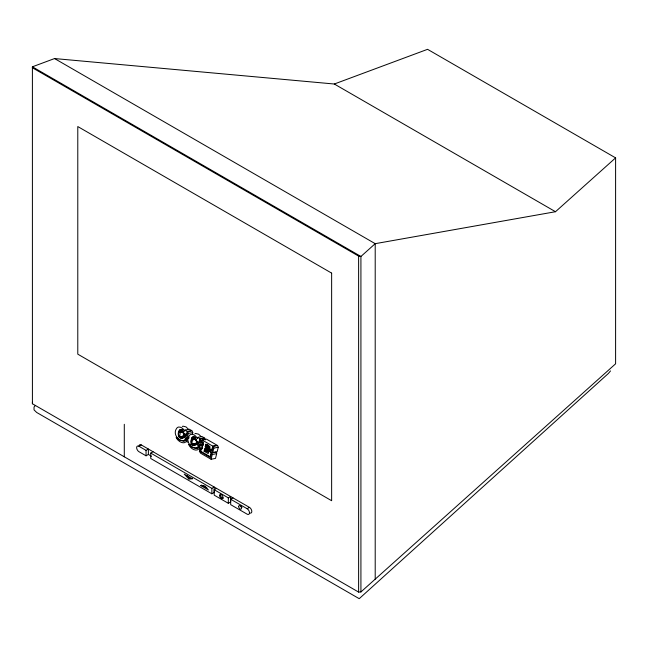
<?xml version="1.0" encoding="UTF-8"?>
<svg xmlns="http://www.w3.org/2000/svg" width="648" height="648" viewBox="0 0 648 648"><rect width="100%" height="100%" fill="white"/><g stroke="black" fill="none" stroke-linecap="round" stroke-linejoin="round"><path stroke-width="0.97" d="M182.039 429.373C176.297 429.146 177.212 440.608 183.287 438.024M184.972 430.094L187.264 431.414L191.687 430.58L189.394 429.251L184.972 430.094L184.68 431.276C183.684 428.944 181.335 426.854 178.686 427.032A5.289 3.856 79 0 0 176.507 428.563C172.425 434.314 179.034 442.333 185.385 440.356M187.264 431.414L186.357 435.091L184.162 433.82L182.898 430.782L180.274 429.705M192.367 434.265L192.772 432.589L192.132 430.839L187.709 431.673L186.681 435.869L184.032 434.346L185.798 434.006M184.032 434.346L184.85 436.177L187.329 437.611L188.357 433.431L187.709 431.673M197.608 437.392L199.9 438.712L204.314 437.87L202.03 436.55L197.608 437.392L197.316 438.566C196.32 436.242 193.971 434.144 191.314 434.322A5.289 3.856 79 0 0 189.143 435.861C185.053 441.612 191.662 449.623 198.021 447.647M199.9 438.712L198.993 442.382L196.798 441.118C191.435 427.186 187.564 451.421 195.607 444.018L198.264 443.515M205.408 439.887L204.768 438.129L200.345 438.971L199.309 443.167L196.668 441.636L197.486 443.475L199.965 444.901L203.496 444.236M199.965 444.901L200.993 440.721L200.345 438.971M202.573 448.311L199.916 448.813L199.487 450.563L210.138 456.71L211.175 452.515L212.941 452.174M202.087 439.976L212.746 446.124L217.161 445.289L206.51 439.142L202.087 439.976L201.658 441.725L203.326 442.689L201.585 449.777L199.916 448.813M210.551 450.797L208.786 451.138L208.186 453.584L204.096 451.227L204.8 448.367L207.004 449.639L207.344 448.286L209.993 447.784M206.866 448.837L205.1 449.169L204.671 450.919L205.619 451.47L207.384 451.138M207.911 444.609L206.137 444.941L205.7 446.723L206.655 447.274L208.421 446.934M205.619 451.47L205.764 450.887L208.032 452.191L208.535 450.125L207.773 448.529L209.539 448.197M206.655 447.274L206.793 446.683L209.085 448.011L209.377 446.812L206.137 444.941M207.773 448.529L207.303 450.441L205.1 449.169M212.746 446.124L211.742 450.206L209.353 448.829L209.928 446.496L205.845 444.139L205.133 447.015L207.344 448.286M199.349 451.113L200.491 453.13L211.086 459.254L215.509 458.411L216.683 453.657L216.027 451.923L211.604 452.766L210.438 457.512L199.349 451.113L201.123 450.781M209.223 449.372L209.968 451.194L212.682 452.758L217.104 451.923L218.255 447.266L217.598 445.541L213.176 446.375L212.042 451L209.223 449.372L210.989 449.032M211.086 459.254L212.261 454.491L211.604 452.766M212.682 452.758L213.832 448.1L213.176 446.375M182.704 431.341L180.249 432.386L179.618 437.011L184.032 436.169L184.016 434.427M192.245 444.301C188.657 440.308 195.048 433.423 196.36 441.15C194.214 436.493 191.022 440.875 192.245 444.301L196.668 443.467L196.652 441.725M185.628 436.226L182.979 436.728L181.513 438.356M186.332 438.664L185.903 439.668A4.722 3.443 79 0 1 183.927 441.288L179.682 440.186L176.167 437.254C177.471 441.466 184.988 445.775 187.126 440.033L186.332 438.664L188.981 438.161M203.383 445.119L198.96 445.954L198.539 446.958A4.722 3.443 79 0 1 196.563 448.586L192.318 447.485L188.803 444.544L190.569 444.212M198.96 445.954L199.754 447.331C197.616 453.065 190.107 448.756 188.803 444.544M188.552 437.91L185.903 438.413L184.923 439.984L183.619 440.689M201.496 444.026L202.954 444.868L198.539 445.711L197.551 447.282L196.247 447.987M610.521 370.923L608.383 373.475L359.211 598.679L36.685 412.468L34.036 409.868L34.036 407.066L35.057 405.826M180.938 431.681L182.412 432.248L183.724 433.86C182.412 426.125 176.021 433.01 179.618 437.011M360.92 591.956L360.92 256.47L375.208 243.672L555.498 211.718L615.6 157.877L427.559 49.321L334.311 84.013L54.562 58.555L32.4 66.801L32.416 403.761L358.619 592.086L360.92 591.956L615.6 363.812L615.6 157.877M151.519 456.265L148.384 454.45L146.051 455.795L139.004 451.729A3.321 1.92 60 0 1 136.647 447.663A3.321 1.92 60 0 1 139.004 446.31L141.329 444.965L249.456 507.384A3.321 1.92 60 0 1 251.78 511.086A3.321 1.92 60 0 1 250.063 513.07M139.004 446.31L146.051 450.376L148.384 449.032L148.384 454.45M150.749 453.09L211.864 488.373L214.196 487.029L214.196 492.448L211.864 493.792L150.749 458.509L150.749 453.09L153.082 451.745M188.706 478.856L192.44 478.856L184.234 474.117L188.706 478.856L192.432 478.313M200.799 485.579L204.946 485.968L208.421 489.977L200.799 485.579L201.731 485.044M214.213 489.734L228.323 497.875L230.648 496.53L230.648 501.949L228.323 503.294L214.213 495.153L214.213 489.734L216.545 488.39M247.123 508.729A3.321 1.92 60 0 1 249.472 512.803A3.321 1.92 60 0 1 247.123 514.156L230.672 504.654L230.672 499.235L232.996 497.891M249.456 507.384L247.123 508.729L230.672 499.235M179.82 429.916L181.586 429.575M179.415 430.296L182.064 429.794M180.063 430.499L181.829 430.159M181.343 430.377L183.109 430.045M179.051 430.863L181.707 430.353M180.687 431.795L182.453 431.463M180.46 432.03L182.226 431.69M178.467 432.532L180.233 432.192M180.249 432.386L182.906 431.884M188.357 433.431L192.772 432.589M178.978 437.027L183.4 436.185L184.502 437.092M179.464 437.505L183.886 436.671M183.659 437.125L185.425 436.784M181.084 438.332L182.849 437.991M187.329 437.611L189.095 437.27M192.448 437.206L194.222 436.874M192.051 437.594L193.817 437.254M193.501 437.57L195.267 437.23M192.699 437.789L194.465 437.457M191.687 438.153L193.46 437.821M193.979 437.675L195.745 437.335M184.923 439.984L186.689 439.652M192.067 438.623L193.833 438.283M191.371 438.899L193.144 438.566M184.307 440.446L186.073 440.114M193.096 439.32L194.862 438.988M192.885 439.684L195.542 439.182M200.993 440.721L203.642 440.219M191.913 443.937L193.679 443.605M201.528 442.276L202.775 443.005L202.484 444.196L201.528 442.276L203.294 441.944M191.614 444.317L196.028 443.483L197.138 444.382M192.1 444.803L196.522 443.969M195.413 444.585L198.061 444.083M193.72 445.622L195.485 445.289M196.943 447.744L198.709 447.404M199.754 447.331L202.411 446.828M213.832 448.1L218.255 447.266M204.096 451.227L206.753 450.725M212.261 454.491L216.683 453.657M186.916 441.944L187.944 442.049M358.619 256.098L360.92 256.47L32.4 66.801L32.416 67.765L358.619 256.098L358.619 592.086M334.311 84.013L555.498 211.718M54.562 58.555L375.208 243.672L375.208 579.158M208.786 451.138L211.175 452.515M182.979 436.728L185.903 438.413M195.607 444.018L198.539 445.711M202.581 485.53L206.809 487.976M187.086 475.616L189.637 478.321M196.668 443.467L196.077 442.697M201.22 436.687L198.628 434.192L195.737 433.488A5.289 3.856 79 0 0 194.91 433.755M188.584 429.397L185.992 426.894L183.101 426.19A5.289 3.856 79 0 0 182.282 426.465M183.019 435.642L183.4 436.185M32.4 402.286L32.416 403.761M228.323 497.875L228.323 503.294M211.864 488.373L211.864 493.792M146.051 450.376L146.051 455.795M124.294 424.294L124.294 456.808M223.398 498.045A2.39 1.377 60 0 1 221.171 496.935A2.39 1.377 60 0 1 220.733 494.157M242.036 507.384A1.993 1.15 60 0 1 241.696 507.028M241.404 506.598A1.993 1.15 60 0 1 241.04 505.659M139.061 445.662A3.321 1.92 60 0 1 141.329 444.957M331.638 273.116L77.784 126.554L77.784 354.164L331.638 500.718L331.638 273.116M219.575 495.542A2.39 1.377 60 0 0 222.11 498.693A2.39 1.377 60 0 0 222.11 495.307A2.39 1.377 60 0 0 219.575 495.542M238.658 506.558A1.993 1.15 60 0 0 240.781 509.182A1.993 1.15 60 0 0 240.773 506.363A1.993 1.15 60 0 0 238.658 506.558"/></g></svg>
